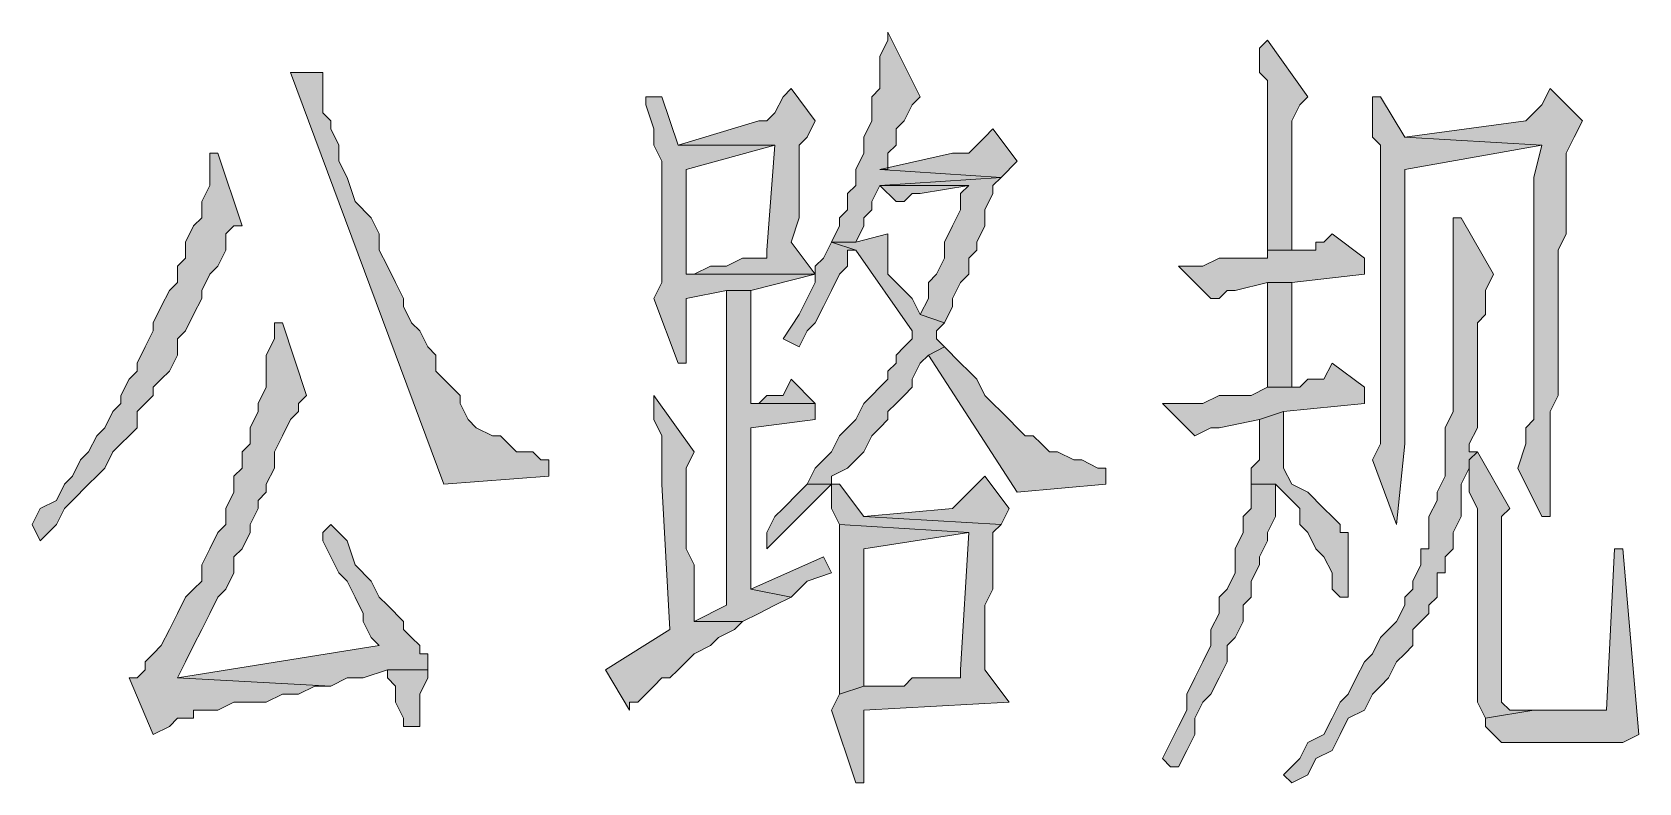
# Model space of a CAD drawing. Header units: millimetres. Extents: x 24 to 410, y 10 to 282.
# Drawn here: x 36.53 to 44.96, y 17.02 to 20.95 of the extents above; entities that cross this region are included whole.
import ezdxf

# ---------------------------------------------------------------- set-up
doc = ezdxf.new("R2010")
doc.units = ezdxf.units.MM

msp = doc.modelspace()

# ---------------------------------------------------------------- hatches: boundary and pattern name
h = msp.add_hatch(color=7)
h.dxf.hatch_style = 2
h.paths.add_polyline_path([(41.021, 20.955), (41.021, 20.912667), (40.978667, 20.828), (40.978667, 20.658667), (40.936333, 20.616333), (40.936333, 20.489333), (40.894, 20.404667), (40.894, 20.32), (40.851667, 20.235333), (40.851667, 20.150667), (40.809333, 20.108333), (40.809333, 20.023667), (40.767, 19.981333), (40.767, 19.939), (40.724667, 19.854333), (40.851667, 19.854333), (40.894, 19.939), (40.894, 19.981333), (40.936333, 20.023667), (40.936333, 20.066), (40.978667, 20.150667), (41.613667, 20.193), (40.978667, 20.235333), (41.021, 20.235333), (41.021, 20.32), (41.063333, 20.362333), (41.063333, 20.447), (41.105667, 20.489333), (41.148, 20.574), (41.190333, 20.616333)])
h = msp.add_hatch(color=7)
h.dxf.hatch_style = 2
h.paths.add_polyline_path([(43.010667, 20.912667), (42.968333, 20.870333), (42.968333, 20.743333), (43.010667, 20.701), (43.010667, 19.812), (43.137667, 19.812), (43.137667, 20.489333), (43.18, 20.574), (43.222333, 20.616333)])
h = msp.add_hatch(color=7)
h.dxf.hatch_style = 2
h.paths.add_polyline_path([(38.057667, 20.743333), (37.888333, 20.743333), (38.692667, 18.584333), (39.243, 18.626667), (39.243, 18.711333), (39.200667, 18.711333), (39.158333, 18.753667), (39.073667, 18.753667), (39.031333, 18.796), (38.989, 18.838333), (38.946667, 18.838333), (38.862, 18.880667), (38.819667, 18.923), (38.777333, 19.007667), (38.777333, 19.05), (38.735, 19.092333), (38.692667, 19.134667), (38.650333, 19.177), (38.650333, 19.261667), (38.608, 19.304), (38.565667, 19.388667), (38.523333, 19.431), (38.481, 19.515667), (38.481, 19.558), (38.438667, 19.642667), (38.396333, 19.727333), (38.354, 19.812), (38.354, 19.896667), (38.311667, 19.981333), (38.227, 20.066), (38.184667, 20.193), (38.142333, 20.277667), (38.142333, 20.362333), (38.1, 20.447), (38.1, 20.489333), (38.057667, 20.531667)])
h = msp.add_hatch(color=7)
h.dxf.hatch_style = 2
h.paths.add_polyline_path([(40.513, 20.658667), (40.470667, 20.616333), (40.428333, 20.531667), (40.386, 20.489333), (40.343667, 20.489333), (39.920333, 20.362333), (40.428333, 20.362333), (40.386, 19.812), (40.386, 19.769667), (40.301333, 19.769667), (40.259, 19.769667), (40.174333, 19.727333), (40.089667, 19.727333), (40.005, 19.685), (39.962667, 19.685), (40.64, 19.685), (40.513, 19.854333), (40.555333, 19.981333), (40.555333, 20.362333), (40.597667, 20.404667), (40.64, 20.489333)])
h = msp.add_hatch(color=7)
h.dxf.hatch_style = 2
h.paths.add_polyline_path([(44.492333, 20.658667), (44.45, 20.574), (44.407667, 20.531667), (44.365333, 20.489333), (43.730333, 20.404667), (44.45, 20.362333), (44.407667, 20.193), (44.407667, 18.923), (44.365333, 18.880667), (44.365333, 18.796), (44.323, 18.669), (44.45, 18.415), (44.492333, 18.415), (44.492333, 18.457333), (44.492333, 18.965333), (44.534667, 19.05), (44.534667, 19.812), (44.577, 19.896667), (44.577, 20.32), (44.619333, 20.404667), (44.661667, 20.489333)])
h = msp.add_hatch(color=7)
h.dxf.hatch_style = 2
h.paths.add_polyline_path([(39.835667, 20.616333), (39.751, 20.616333), (39.751, 20.574), (39.793333, 20.447), (39.793333, 20.362333), (39.835667, 20.277667), (39.835667, 19.642667), (39.793333, 19.558), (39.920333, 19.219333), (39.962667, 19.219333), (39.962667, 19.261667), (39.962667, 19.515667), (39.962667, 19.558), (40.174333, 19.600333), (40.301333, 19.600333), (40.64, 19.685), (39.962667, 19.685), (39.962667, 19.769667), (39.962667, 20.235333), (40.428333, 20.362333), (39.920333, 20.362333)])
h = msp.add_hatch(color=7)
h.dxf.hatch_style = 2
h.paths.add_polyline_path([(43.603333, 20.616333), (43.561, 20.616333), (43.561, 20.489333), (43.561, 20.404667), (43.603333, 20.362333), (43.603333, 18.796), (43.561, 18.711333), (43.688, 18.372667), (43.730333, 18.796), (43.730333, 20.235333), (44.45, 20.362333), (43.730333, 20.404667)])
h = msp.add_hatch(color=7)
h.dxf.hatch_style = 2
h.paths.add_polyline_path([(41.571333, 20.447), (41.529, 20.404667), (41.444333, 20.32), (41.359667, 20.32), (40.978667, 20.235333), (41.613667, 20.193), (41.698333, 20.277667)])
h = msp.add_hatch(color=7)
h.dxf.hatch_style = 2
h.paths.add_polyline_path([(37.507298, 20.32), (37.464965, 20.32), (37.464965, 20.235333), (37.464965, 20.150667), (37.422631, 20.066), (37.422631, 19.981333), (37.380298, 19.939), (37.337965, 19.854333), (37.337965, 19.769667), (37.295631, 19.727333), (37.295631, 19.642667), (37.253298, 19.600333), (37.210965, 19.515667), (37.168631, 19.431), (37.168631, 19.388667), (37.126298, 19.304), (37.083965, 19.219333), (37.083965, 19.177), (37.041631, 19.134667), (36.999298, 19.05), (36.999298, 19.007667), (36.956965, 18.965333), (36.914631, 18.880667), (36.872298, 18.838333), (36.829965, 18.753667), (36.787631, 18.711333), (36.745298, 18.626667), (36.702965, 18.584333), (36.660631, 18.499667), (36.575965, 18.457333), (36.533631, 18.372667), (36.575965, 18.288), (36.660631, 18.372667), (36.702965, 18.457333), (36.745298, 18.499667), (36.829965, 18.584333), (36.872298, 18.626667), (36.914631, 18.669), (36.956965, 18.753667), (36.999298, 18.796), (37.041631, 18.838333), (37.083965, 18.880667), (37.083965, 18.965333), (37.126298, 19.007667), (37.168631, 19.05), (37.168631, 19.092333), (37.210965, 19.134667), (37.253298, 19.177), (37.295631, 19.261667), (37.295631, 19.346333), (37.337965, 19.388667), (37.380298, 19.473333), (37.422631, 19.558), (37.422631, 19.600333), (37.464965, 19.685), (37.507298, 19.727333), (37.549631, 19.812), (37.549631, 19.896667), (37.591965, 19.939), (37.634298, 19.939)])
h = msp.add_hatch(color=7)
h.dxf.hatch_style = 2
h.paths.add_polyline_path([(41.613667, 20.193), (40.978667, 20.150667), (41.444333, 20.150667), (41.402, 20.108333), (41.402, 20.023667), (41.359667, 19.939), (41.317333, 19.854333), (41.317333, 19.769667), (41.275, 19.685), (41.232667, 19.642667), (41.232667, 19.558), (41.190333, 19.473333), (41.317333, 19.431), (41.359667, 19.515667), (41.359667, 19.558), (41.402, 19.642667), (41.444333, 19.685), (41.444333, 19.769667), (41.486667, 19.812), (41.486667, 19.854333), (41.529, 19.939), (41.529, 20.023667), (41.571333, 20.108333), (41.571333, 20.150667)])
h = msp.add_hatch(color=7)
h.dxf.hatch_style = 2
h.paths.add_polyline_path([(40.978667, 20.150667), (41.063333, 20.066), (41.105667, 20.066), (41.148, 20.108333), (41.190333, 20.108333), (41.444333, 20.150667)])
h = msp.add_hatch(color=7)
h.dxf.hatch_style = 2
h.paths.add_polyline_path([(44.026667, 19.981333), (43.984333, 19.981333), (43.984333, 19.939), (43.984333, 18.965333), (43.942, 18.880667), (43.942, 18.626667), (43.899667, 18.542), (43.899667, 18.499667), (43.857333, 18.415), (43.857333, 18.245667), (43.815, 18.245667), (43.815, 18.203333), (43.815, 18.161), (43.772667, 18.076333), (43.772667, 18.034), (43.730333, 17.991667), (43.730333, 17.949333), (43.688, 17.864667), (43.645667, 17.822333), (43.603333, 17.78), (43.561, 17.695333), (43.518667, 17.653), (43.476333, 17.568333), (43.434, 17.483667), (43.391667, 17.441333), (43.349333, 17.356667), (43.307, 17.272), (43.222333, 17.229667), (43.18, 17.145), (43.095333, 17.060333), (43.137667, 17.018), (43.222333, 17.060333), (43.264667, 17.145), (43.349333, 17.187333), (43.391667, 17.272), (43.434, 17.356667), (43.518667, 17.399), (43.561, 17.483667), (43.603333, 17.526), (43.645667, 17.568333), (43.688, 17.653), (43.730333, 17.695333), (43.772667, 17.737667), (43.772667, 17.822333), (43.815, 17.864667), (43.857333, 17.907), (43.857333, 17.949333), (43.899667, 17.991667), (43.899667, 18.118667), (43.942, 18.118667), (43.942, 18.203333), (43.984333, 18.245667), (43.984333, 18.330333), (44.026667, 18.415), (44.026667, 18.584333), (44.069, 18.669), (44.069, 18.711333), (44.111333, 18.753667), (44.069, 18.753667), (44.069, 18.796), (44.111333, 18.880667), (44.111333, 19.431), (44.153667, 19.473333), (44.153667, 19.600333), (44.196, 19.685)])
h = msp.add_hatch(color=7)
h.dxf.hatch_style = 2
h.paths.add_polyline_path([(41.021, 19.896667), (40.851667, 19.854333), (40.724667, 19.854333), (40.851667, 19.812), (41.148, 19.388667), (41.148, 19.346333), (41.105667, 19.304), (41.063333, 19.261667), (41.063333, 19.219333), (41.021, 19.177), (41.021, 19.134667), (40.978667, 19.092333), (40.936333, 19.05), (40.894, 19.007667), (40.851667, 18.923), (40.809333, 18.880667), (40.767, 18.838333), (40.724667, 18.753667), (40.682333, 18.711333), (40.64, 18.669), (40.597667, 18.584333), (40.724667, 18.584333), (40.724667, 18.457333), (40.767, 18.372667), (41.444333, 18.330333), (41.402, 17.610667), (41.402, 17.568333), (41.148, 17.568333), (41.105667, 17.526), (40.894, 17.526), (40.767, 17.483667), (40.724667, 17.399), (40.851667, 17.018), (40.894, 17.018), (40.894, 17.060333), (40.894, 17.399), (41.656, 17.441333), (41.529, 17.610667), (41.529, 17.949333), (41.571333, 18.034), (41.571333, 18.330333), (41.613667, 18.372667), (40.894, 18.415), (40.767, 18.584333), (40.724667, 18.584333), (40.724667, 18.626667), (40.809333, 18.669), (40.851667, 18.711333), (40.894, 18.753667), (40.936333, 18.838333), (40.978667, 18.880667), (41.021, 18.923), (41.021, 18.965333), (41.063333, 19.007667), (41.105667, 19.05), (41.148, 19.092333), (41.148, 19.134667), (41.190333, 19.219333), (41.232667, 19.261667), (41.317333, 19.304), (41.275, 19.346333), (41.275, 19.388667), (41.317333, 19.431), (41.190333, 19.473333), (41.148, 19.558), (41.105667, 19.600333), (41.063333, 19.642667), (41.021, 19.685)])
h = msp.add_hatch(color=7)
h.dxf.hatch_style = 2
h.paths.add_polyline_path([(43.349333, 19.896667), (43.307, 19.854333), (43.264667, 19.854333), (43.264667, 19.812), (43.010667, 19.812), (43.010667, 19.769667), (42.756667, 19.769667), (42.672, 19.727333), (42.545, 19.727333), (42.714333, 19.558), (42.756667, 19.558), (42.799, 19.600333), (42.841333, 19.600333), (43.010667, 19.642667), (43.137667, 19.642667), (43.518667, 19.685), (43.518667, 19.769667)])
h = msp.add_hatch(color=7)
h.dxf.hatch_style = 2
h.paths.add_polyline_path([(40.724631, 19.854333), (40.682298, 19.769667), (40.639965, 19.727333), (40.639965, 19.642667), (40.597631, 19.558), (40.555298, 19.473333), (40.470631, 19.346333), (40.555298, 19.304), (40.597631, 19.388667), (40.639965, 19.431), (40.682298, 19.515667), (40.724631, 19.600333), (40.766965, 19.685), (40.809298, 19.727333), (40.809298, 19.812), (40.851631, 19.812)])
h = msp.add_hatch(color=7)
h.dxf.hatch_style = 2
h.paths.add_polyline_path([(43.137667, 19.642667), (43.010667, 19.642667), (43.010667, 19.600333), (43.010667, 19.092333), (43.137667, 19.092333)])
h = msp.add_hatch(color=7)
h.dxf.hatch_style = 2
h.paths.add_polyline_path([(40.301333, 19.600333), (40.174333, 19.600333), (40.174333, 17.949333), (40.005, 17.864667), (40.259, 17.864667), (40.343667, 17.907), (40.428333, 17.949333), (40.513, 17.991667), (40.301333, 18.034), (40.301333, 18.880667), (40.64, 18.923), (40.64, 19.007667), (40.301333, 19.007667)])
h = msp.add_hatch(color=7)
h.dxf.hatch_style = 2
h.paths.add_polyline_path([(37.846, 19.431), (37.803667, 19.431), (37.803667, 19.346333), (37.761333, 19.261667), (37.761333, 19.092333), (37.719, 19.007667), (37.719, 18.965333), (37.676667, 18.880667), (37.676667, 18.796), (37.634333, 18.753667), (37.634333, 18.669), (37.592, 18.626667), (37.592, 18.542), (37.549667, 18.457333), (37.549667, 18.372667), (37.507333, 18.330333), (37.465, 18.245667), (37.422667, 18.161), (37.422667, 18.076333), (37.380333, 18.034), (37.338, 17.991667), (37.295667, 17.907), (37.253333, 17.822333), (37.211, 17.737667), (37.168667, 17.695333), (37.126333, 17.653), (37.126333, 17.610667), (37.084, 17.568333), (37.041667, 17.568333), (37.168667, 17.272), (37.253333, 17.314333), (37.295667, 17.356667), (37.380333, 17.356667), (37.380333, 17.399), (37.507333, 17.399), (37.592, 17.441333), (37.761333, 17.441333), (37.846, 17.483667), (37.930667, 17.483667), (38.015333, 17.526), (38.1, 17.526), (37.295667, 17.568333), (37.338, 17.653), (37.380333, 17.737667), (37.422667, 17.822333), (37.465, 17.907), (37.507333, 17.991667), (37.549667, 18.034), (37.592, 18.118667), (37.592, 18.203333), (37.634333, 18.245667), (37.676667, 18.330333), (37.676667, 18.372667), (37.719, 18.457333), (37.719, 18.499667), (37.761333, 18.542), (37.761333, 18.584333), (37.803667, 18.669), (37.803667, 18.753667), (37.846, 18.838333), (37.888333, 18.923), (37.930667, 18.965333), (37.930667, 19.007667), (37.973, 19.05)])
h = msp.add_hatch(color=7)
h.dxf.hatch_style = 2
h.paths.add_polyline_path([(41.317333, 19.304), (41.232667, 19.261667), (41.698333, 18.542), (42.164, 18.584333), (42.164, 18.669), (42.121667, 18.669), (42.037, 18.711333), (41.994667, 18.711333), (41.91, 18.753667), (41.867667, 18.753667), (41.825333, 18.796), (41.783, 18.838333), (41.740667, 18.838333), (41.698333, 18.880667), (41.656, 18.923), (41.613667, 18.965333), (41.571333, 19.007667), (41.529, 19.05), (41.486667, 19.134667), (41.444333, 19.177), (41.402, 19.219333)])
h = msp.add_hatch(color=7)
h.dxf.hatch_style = 2
h.paths.add_polyline_path([(43.349333, 19.219333), (43.307, 19.134667), (43.222333, 19.134667), (43.18, 19.092333), (43.010667, 19.092333), (42.926, 19.05), (42.756667, 19.05), (42.672, 19.007667), (42.460333, 19.007667), (42.629667, 18.838333), (42.714333, 18.880667), (42.756667, 18.880667), (42.968333, 18.923), (43.095333, 18.965333), (43.518667, 19.007667), (43.518667, 19.092333)])
h = msp.add_hatch(color=7)
h.dxf.hatch_style = 2
h.paths.add_polyline_path([(40.513, 19.134667), (40.470667, 19.05), (40.386, 19.05), (40.343667, 19.007667), (40.301333, 19.007667), (40.64, 19.007667)])
h = msp.add_hatch(color=7)
h.dxf.hatch_style = 2
h.paths.add_polyline_path([(39.793333, 19.05), (39.793333, 18.923), (39.835667, 18.838333), (39.835667, 18.584333), (39.878, 17.822333), (39.539333, 17.610667), (39.666333, 17.399), (39.666333, 17.441333), (39.708667, 17.441333), (39.751, 17.483667), (39.793333, 17.526), (39.835667, 17.568333), (39.878, 17.568333), (39.920333, 17.610667), (39.962667, 17.653), (40.005, 17.695333), (40.089667, 17.737667), (40.132, 17.78), (40.216667, 17.822333), (40.259, 17.864667), (40.005, 17.864667), (40.005, 17.907), (40.005, 18.161), (39.962667, 18.245667), (39.962667, 18.669), (40.005, 18.753667)])
h = msp.add_hatch(color=7)
h.dxf.hatch_style = 2
h.paths.add_polyline_path([(43.095333, 18.965333), (42.968333, 18.923), (42.968333, 18.711333), (42.926, 18.669), (42.926, 18.584333), (43.053, 18.584333), (43.137667, 18.499667), (43.18, 18.457333), (43.18, 18.372667), (43.222333, 18.330333), (43.264667, 18.245667), (43.307, 18.203333), (43.349333, 18.118667), (43.349333, 18.034), (43.391667, 17.991667), (43.434, 17.991667), (43.434, 18.076333), (43.434, 18.330333), (43.391667, 18.330333), (43.391667, 18.372667), (43.349333, 18.415), (43.307, 18.457333), (43.222333, 18.542), (43.137667, 18.584333), (43.095333, 18.669)])
h = msp.add_hatch(color=7)
h.dxf.hatch_style = 2
h.paths.add_polyline_path([(44.111333, 18.753667), (44.069, 18.711333), (44.069, 18.542), (44.111333, 18.457333), (44.111333, 17.441333), (44.153667, 17.356667), (44.407667, 17.399), (44.280667, 17.399), (44.238333, 17.441333), (44.238333, 18.288), (44.238333, 18.330333), (44.238333, 18.415), (44.280667, 18.457333)])
h = msp.add_hatch(color=7)
h.dxf.hatch_style = 2
h.paths.add_polyline_path([(41.529, 18.626667), (41.486667, 18.584333), (41.444333, 18.542), (41.402, 18.499667), (41.359667, 18.457333), (40.894, 18.415), (41.613667, 18.372667), (41.656, 18.457333)])
h = msp.add_hatch(color=7)
h.dxf.hatch_style = 2
h.paths.add_polyline_path([(40.597667, 18.584333), (40.555333, 18.542), (40.470667, 18.457333), (40.428333, 18.415), (40.386, 18.330333), (40.386, 18.245667), (40.470667, 18.330333), (40.513, 18.372667), (40.597667, 18.457333), (40.64, 18.499667), (40.682333, 18.542), (40.724667, 18.584333)])
h = msp.add_hatch(color=7)
h.dxf.hatch_style = 2
h.paths.add_polyline_path([(42.926035, 18.584333), (42.926035, 18.457333), (42.883702, 18.415), (42.883702, 18.330333), (42.841369, 18.245667), (42.841369, 18.118667), (42.799035, 18.034), (42.756702, 17.991667), (42.756702, 17.907), (42.714369, 17.822333), (42.714369, 17.737667), (42.672035, 17.653), (42.629702, 17.568333), (42.587369, 17.483667), (42.587369, 17.399), (42.545035, 17.314333), (42.502702, 17.229667), (42.460369, 17.145), (42.502702, 17.102667), (42.545035, 17.102667), (42.587369, 17.187333), (42.629702, 17.272), (42.629702, 17.356667), (42.672035, 17.441333), (42.714369, 17.483667), (42.756702, 17.568333), (42.799035, 17.653), (42.799035, 17.737667), (42.841369, 17.78), (42.883702, 17.864667), (42.883702, 17.949333), (42.926035, 17.991667), (42.926035, 18.076333), (42.968369, 18.161), (42.968369, 18.203333), (43.010702, 18.288), (43.010702, 18.330333), (43.053035, 18.415), (43.053035, 18.584333)])
h = msp.add_hatch(color=7)
h.dxf.hatch_style = 2
h.paths.add_polyline_path([(38.1, 18.372667), (38.057667, 18.330333), (38.057667, 18.288), (38.1, 18.203333), (38.142333, 18.118667), (38.184667, 18.076333), (38.227, 17.991667), (38.269333, 17.907), (38.269333, 17.864667), (38.311667, 17.78), (38.354, 17.737667), (37.295667, 17.568333), (38.1, 17.526), (38.184667, 17.568333), (38.269333, 17.568333), (38.396333, 17.610667), (38.608, 17.610667), (38.608, 17.653), (38.608, 17.695333), (38.565667, 17.695333), (38.565667, 17.737667), (38.523333, 17.78), (38.481, 17.822333), (38.481, 17.864667), (38.396333, 17.949333), (38.354, 17.991667), (38.311667, 18.076333), (38.227, 18.161), (38.184667, 18.288)])
h = msp.add_hatch(color=7)
h.dxf.hatch_style = 2
h.paths.add_polyline_path([(40.767035, 18.372667), (40.767035, 17.483667), (40.894035, 17.526), (40.894035, 18.245667), (41.444369, 18.330333)])
h = msp.add_hatch(color=7)
h.dxf.hatch_style = 2
h.paths.add_polyline_path([(40.682298, 18.203333), (40.301298, 18.034), (40.512965, 17.991667), (40.597631, 18.076333), (40.724631, 18.118667)])
h = msp.add_hatch(color=7)
h.dxf.hatch_style = 2
h.paths.add_polyline_path([(44.873333, 18.245667), (44.831, 18.245667), (44.788667, 17.399), (44.407667, 17.399), (44.153667, 17.356667), (44.153667, 17.314333), (44.196, 17.272), (44.238333, 17.229667), (44.873333, 17.229667), (44.958, 17.272)])
h = msp.add_hatch(color=7)
h.dxf.hatch_style = 2
h.paths.add_polyline_path([(38.607965, 17.610667), (38.396298, 17.610667), (38.396298, 17.568333), (38.438631, 17.526), (38.438631, 17.441333), (38.480965, 17.356667), (38.480965, 17.314333), (38.565631, 17.314333), (38.565631, 17.483667), (38.607965, 17.568333)])

# ---------------------------------------------------------------- linework, layer by layer
at = {"color": 7, "lineweight": 0}
for points in [[(41.021, 20.955), (41.021, 20.912667), (40.978667, 20.828), (40.978667, 20.658667), (40.936333, 20.616333), (40.936333, 20.489333), (40.894, 20.404667), (40.894, 20.32), (40.851667, 20.235333), (40.851667, 20.150667), (40.809333, 20.108333), (40.809333, 20.023667), (40.767, 19.981333), (40.767, 19.939), (40.724667, 19.854333), (40.851667, 19.854333), (40.894, 19.939), (40.894, 19.981333), (40.936333, 20.023667), (40.936333, 20.066), (40.978667, 20.150667), (41.613667, 20.193), (40.978667, 20.235333), (41.021, 20.235333), (41.021, 20.32), (41.063333, 20.362333), (41.063333, 20.447), (41.105667, 20.489333), (41.148, 20.574), (41.190333, 20.616333)], [(43.010667, 20.912667), (42.968333, 20.870333), (42.968333, 20.743333), (43.010667, 20.701), (43.010667, 19.812), (43.137667, 19.812), (43.137667, 20.489333), (43.18, 20.574), (43.222333, 20.616333)], [(38.057667, 20.743333), (37.888333, 20.743333), (38.692667, 18.584333), (39.243, 18.626667), (39.243, 18.711333), (39.200667, 18.711333), (39.158333, 18.753667), (39.073667, 18.753667), (39.031333, 18.796), (38.989, 18.838333), (38.946667, 18.838333), (38.862, 18.880667), (38.819667, 18.923), (38.777333, 19.007667), (38.777333, 19.05), (38.735, 19.092333), (38.692667, 19.134667), (38.650333, 19.177), (38.650333, 19.261667), (38.608, 19.304), (38.565667, 19.388667), (38.523333, 19.431), (38.481, 19.515667), (38.481, 19.558), (38.438667, 19.642667), (38.396333, 19.727333), (38.354, 19.812), (38.354, 19.896667), (38.311667, 19.981333), (38.227, 20.066), (38.184667, 20.193), (38.142333, 20.277667), (38.142333, 20.362333), (38.1, 20.447), (38.1, 20.489333), (38.057667, 20.531667)], [(40.513, 20.658667), (40.470667, 20.616333), (40.428333, 20.531667), (40.386, 20.489333), (40.343667, 20.489333), (39.920333, 20.362333), (40.428333, 20.362333), (40.386, 19.812), (40.386, 19.769667), (40.301333, 19.769667), (40.259, 19.769667), (40.174333, 19.727333), (40.089667, 19.727333), (40.005, 19.685), (39.962667, 19.685), (40.64, 19.685), (40.513, 19.854333), (40.555333, 19.981333), (40.555333, 20.362333), (40.597667, 20.404667), (40.64, 20.489333)], [(44.492333, 20.658667), (44.45, 20.574), (44.407667, 20.531667), (44.365333, 20.489333), (43.730333, 20.404667), (44.45, 20.362333), (44.407667, 20.193), (44.407667, 18.923), (44.365333, 18.880667), (44.365333, 18.796), (44.323, 18.669), (44.45, 18.415), (44.492333, 18.415), (44.492333, 18.457333), (44.492333, 18.965333), (44.534667, 19.05), (44.534667, 19.812), (44.577, 19.896667), (44.577, 20.32), (44.619333, 20.404667), (44.661667, 20.489333)], [(39.835667, 20.616333), (39.751, 20.616333), (39.751, 20.574), (39.793333, 20.447), (39.793333, 20.362333), (39.835667, 20.277667), (39.835667, 19.642667), (39.793333, 19.558), (39.920333, 19.219333), (39.962667, 19.219333), (39.962667, 19.261667), (39.962667, 19.515667), (39.962667, 19.558), (40.174333, 19.600333), (40.301333, 19.600333), (40.64, 19.685), (39.962667, 19.685), (39.962667, 19.769667), (39.962667, 20.235333), (40.428333, 20.362333), (39.920333, 20.362333)], [(43.603333, 20.616333), (43.561, 20.616333), (43.561, 20.489333), (43.561, 20.404667), (43.603333, 20.362333), (43.603333, 18.796), (43.561, 18.711333), (43.688, 18.372667), (43.730333, 18.796), (43.730333, 20.235333), (44.45, 20.362333), (43.730333, 20.404667)], [(41.571333, 20.447), (41.529, 20.404667), (41.444333, 20.32), (41.359667, 20.32), (40.978667, 20.235333), (41.613667, 20.193), (41.698333, 20.277667)], [(37.507298, 20.32), (37.464965, 20.32), (37.464965, 20.235333), (37.464965, 20.150667), (37.422631, 20.066), (37.422631, 19.981333), (37.380298, 19.939), (37.337965, 19.854333), (37.337965, 19.769667), (37.295631, 19.727333), (37.295631, 19.642667), (37.253298, 19.600333), (37.210965, 19.515667), (37.168631, 19.431), (37.168631, 19.388667), (37.126298, 19.304), (37.083965, 19.219333), (37.083965, 19.177), (37.041631, 19.134667), (36.999298, 19.05), (36.999298, 19.007667), (36.956965, 18.965333), (36.914631, 18.880667), (36.872298, 18.838333), (36.829965, 18.753667), (36.787631, 18.711333), (36.745298, 18.626667), (36.702965, 18.584333), (36.660631, 18.499667), (36.575965, 18.457333), (36.533631, 18.372667), (36.575965, 18.288), (36.660631, 18.372667), (36.702965, 18.457333), (36.745298, 18.499667), (36.829965, 18.584333), (36.872298, 18.626667), (36.914631, 18.669), (36.956965, 18.753667), (36.999298, 18.796), (37.041631, 18.838333), (37.083965, 18.880667), (37.083965, 18.965333), (37.126298, 19.007667), (37.168631, 19.05), (37.168631, 19.092333), (37.210965, 19.134667), (37.253298, 19.177), (37.295631, 19.261667), (37.295631, 19.346333), (37.337965, 19.388667), (37.380298, 19.473333), (37.422631, 19.558), (37.422631, 19.600333), (37.464965, 19.685), (37.507298, 19.727333), (37.549631, 19.812), (37.549631, 19.896667), (37.591965, 19.939), (37.634298, 19.939)], [(41.613667, 20.193), (40.978667, 20.150667), (41.444333, 20.150667), (41.402, 20.108333), (41.402, 20.023667), (41.359667, 19.939), (41.317333, 19.854333), (41.317333, 19.769667), (41.275, 19.685), (41.232667, 19.642667), (41.232667, 19.558), (41.190333, 19.473333), (41.317333, 19.431), (41.359667, 19.515667), (41.359667, 19.558), (41.402, 19.642667), (41.444333, 19.685), (41.444333, 19.769667), (41.486667, 19.812), (41.486667, 19.854333), (41.529, 19.939), (41.529, 20.023667), (41.571333, 20.108333), (41.571333, 20.150667)], [(40.978667, 20.150667), (41.063333, 20.066), (41.105667, 20.066), (41.148, 20.108333), (41.190333, 20.108333), (41.444333, 20.150667)], [(44.026667, 19.981333), (43.984333, 19.981333), (43.984333, 19.939), (43.984333, 18.965333), (43.942, 18.880667), (43.942, 18.626667), (43.899667, 18.542), (43.899667, 18.499667), (43.857333, 18.415), (43.857333, 18.245667), (43.815, 18.245667), (43.815, 18.203333), (43.815, 18.161), (43.772667, 18.076333), (43.772667, 18.034), (43.730333, 17.991667), (43.730333, 17.949333), (43.688, 17.864667), (43.645667, 17.822333), (43.603333, 17.78), (43.561, 17.695333), (43.518667, 17.653), (43.476333, 17.568333), (43.434, 17.483667), (43.391667, 17.441333), (43.349333, 17.356667), (43.307, 17.272), (43.222333, 17.229667), (43.18, 17.145), (43.095333, 17.060333), (43.137667, 17.018), (43.222333, 17.060333), (43.264667, 17.145), (43.349333, 17.187333), (43.391667, 17.272), (43.434, 17.356667), (43.518667, 17.399), (43.561, 17.483667), (43.603333, 17.526), (43.645667, 17.568333), (43.688, 17.653), (43.730333, 17.695333), (43.772667, 17.737667), (43.772667, 17.822333), (43.815, 17.864667), (43.857333, 17.907), (43.857333, 17.949333), (43.899667, 17.991667), (43.899667, 18.118667), (43.942, 18.118667), (43.942, 18.203333), (43.984333, 18.245667), (43.984333, 18.330333), (44.026667, 18.415), (44.026667, 18.584333), (44.069, 18.669), (44.069, 18.711333), (44.111333, 18.753667), (44.069, 18.753667), (44.069, 18.796), (44.111333, 18.880667), (44.111333, 19.431), (44.153667, 19.473333), (44.153667, 19.600333), (44.196, 19.685)], [(41.021, 19.896667), (40.851667, 19.854333), (40.724667, 19.854333), (40.851667, 19.812), (41.148, 19.388667), (41.148, 19.346333), (41.105667, 19.304), (41.063333, 19.261667), (41.063333, 19.219333), (41.021, 19.177), (41.021, 19.134667), (40.978667, 19.092333), (40.936333, 19.05), (40.894, 19.007667), (40.851667, 18.923), (40.809333, 18.880667), (40.767, 18.838333), (40.724667, 18.753667), (40.682333, 18.711333), (40.64, 18.669), (40.597667, 18.584333), (40.724667, 18.584333), (40.724667, 18.457333), (40.767, 18.372667), (41.444333, 18.330333), (41.402, 17.610667), (41.402, 17.568333), (41.148, 17.568333), (41.105667, 17.526), (40.894, 17.526), (40.767, 17.483667), (40.724667, 17.399), (40.851667, 17.018), (40.894, 17.018), (40.894, 17.060333), (40.894, 17.399), (41.656, 17.441333), (41.529, 17.610667), (41.529, 17.949333), (41.571333, 18.034), (41.571333, 18.330333), (41.613667, 18.372667), (40.894, 18.415), (40.767, 18.584333), (40.724667, 18.584333), (40.724667, 18.626667), (40.809333, 18.669), (40.851667, 18.711333), (40.894, 18.753667), (40.936333, 18.838333), (40.978667, 18.880667), (41.021, 18.923), (41.021, 18.965333), (41.063333, 19.007667), (41.105667, 19.05), (41.148, 19.092333), (41.148, 19.134667), (41.190333, 19.219333), (41.232667, 19.261667), (41.317333, 19.304), (41.275, 19.346333), (41.275, 19.388667), (41.317333, 19.431), (41.190333, 19.473333), (41.148, 19.558), (41.105667, 19.600333), (41.063333, 19.642667), (41.021, 19.685)], [(43.349333, 19.896667), (43.307, 19.854333), (43.264667, 19.854333), (43.264667, 19.812), (43.010667, 19.812), (43.010667, 19.769667), (42.756667, 19.769667), (42.672, 19.727333), (42.545, 19.727333), (42.714333, 19.558), (42.756667, 19.558), (42.799, 19.600333), (42.841333, 19.600333), (43.010667, 19.642667), (43.137667, 19.642667), (43.518667, 19.685), (43.518667, 19.769667)], [(40.724631, 19.854333), (40.682298, 19.769667), (40.639965, 19.727333), (40.639965, 19.642667), (40.597631, 19.558), (40.555298, 19.473333), (40.470631, 19.346333), (40.555298, 19.304), (40.597631, 19.388667), (40.639965, 19.431), (40.682298, 19.515667), (40.724631, 19.600333), (40.766965, 19.685), (40.809298, 19.727333), (40.809298, 19.812), (40.851631, 19.812)], [(43.137667, 19.642667), (43.010667, 19.642667), (43.010667, 19.600333), (43.010667, 19.092333), (43.137667, 19.092333)], [(40.301333, 19.600333), (40.174333, 19.600333), (40.174333, 17.949333), (40.005, 17.864667), (40.259, 17.864667), (40.343667, 17.907), (40.428333, 17.949333), (40.513, 17.991667), (40.301333, 18.034), (40.301333, 18.880667), (40.64, 18.923), (40.64, 19.007667), (40.301333, 19.007667)], [(37.846, 19.431), (37.803667, 19.431), (37.803667, 19.346333), (37.761333, 19.261667), (37.761333, 19.092333), (37.719, 19.007667), (37.719, 18.965333), (37.676667, 18.880667), (37.676667, 18.796), (37.634333, 18.753667), (37.634333, 18.669), (37.592, 18.626667), (37.592, 18.542), (37.549667, 18.457333), (37.549667, 18.372667), (37.507333, 18.330333), (37.465, 18.245667), (37.422667, 18.161), (37.422667, 18.076333), (37.380333, 18.034), (37.338, 17.991667), (37.295667, 17.907), (37.253333, 17.822333), (37.211, 17.737667), (37.168667, 17.695333), (37.126333, 17.653), (37.126333, 17.610667), (37.084, 17.568333), (37.041667, 17.568333), (37.168667, 17.272), (37.253333, 17.314333), (37.295667, 17.356667), (37.380333, 17.356667), (37.380333, 17.399), (37.507333, 17.399), (37.592, 17.441333), (37.761333, 17.441333), (37.846, 17.483667), (37.930667, 17.483667), (38.015333, 17.526), (38.1, 17.526), (37.295667, 17.568333), (37.338, 17.653), (37.380333, 17.737667), (37.422667, 17.822333), (37.465, 17.907), (37.507333, 17.991667), (37.549667, 18.034), (37.592, 18.118667), (37.592, 18.203333), (37.634333, 18.245667), (37.676667, 18.330333), (37.676667, 18.372667), (37.719, 18.457333), (37.719, 18.499667), (37.761333, 18.542), (37.761333, 18.584333), (37.803667, 18.669), (37.803667, 18.753667), (37.846, 18.838333), (37.888333, 18.923), (37.930667, 18.965333), (37.930667, 19.007667), (37.973, 19.05)], [(41.317333, 19.304), (41.232667, 19.261667), (41.698333, 18.542), (42.164, 18.584333), (42.164, 18.669), (42.121667, 18.669), (42.037, 18.711333), (41.994667, 18.711333), (41.91, 18.753667), (41.867667, 18.753667), (41.825333, 18.796), (41.783, 18.838333), (41.740667, 18.838333), (41.698333, 18.880667), (41.656, 18.923), (41.613667, 18.965333), (41.571333, 19.007667), (41.529, 19.05), (41.486667, 19.134667), (41.444333, 19.177), (41.402, 19.219333)], [(43.349333, 19.219333), (43.307, 19.134667), (43.222333, 19.134667), (43.18, 19.092333), (43.010667, 19.092333), (42.926, 19.05), (42.756667, 19.05), (42.672, 19.007667), (42.460333, 19.007667), (42.629667, 18.838333), (42.714333, 18.880667), (42.756667, 18.880667), (42.968333, 18.923), (43.095333, 18.965333), (43.518667, 19.007667), (43.518667, 19.092333)], [(40.513, 19.134667), (40.470667, 19.05), (40.386, 19.05), (40.343667, 19.007667), (40.301333, 19.007667), (40.64, 19.007667)], [(39.793333, 19.05), (39.793333, 18.923), (39.835667, 18.838333), (39.835667, 18.584333), (39.878, 17.822333), (39.539333, 17.610667), (39.666333, 17.399), (39.666333, 17.441333), (39.708667, 17.441333), (39.751, 17.483667), (39.793333, 17.526), (39.835667, 17.568333), (39.878, 17.568333), (39.920333, 17.610667), (39.962667, 17.653), (40.005, 17.695333), (40.089667, 17.737667), (40.132, 17.78), (40.216667, 17.822333), (40.259, 17.864667), (40.005, 17.864667), (40.005, 17.907), (40.005, 18.161), (39.962667, 18.245667), (39.962667, 18.669), (40.005, 18.753667)], [(43.095333, 18.965333), (42.968333, 18.923), (42.968333, 18.711333), (42.926, 18.669), (42.926, 18.584333), (43.053, 18.584333), (43.137667, 18.499667), (43.18, 18.457333), (43.18, 18.372667), (43.222333, 18.330333), (43.264667, 18.245667), (43.307, 18.203333), (43.349333, 18.118667), (43.349333, 18.034), (43.391667, 17.991667), (43.434, 17.991667), (43.434, 18.076333), (43.434, 18.330333), (43.391667, 18.330333), (43.391667, 18.372667), (43.349333, 18.415), (43.307, 18.457333), (43.222333, 18.542), (43.137667, 18.584333), (43.095333, 18.669)], [(44.111333, 18.753667), (44.069, 18.711333), (44.069, 18.542), (44.111333, 18.457333), (44.111333, 17.441333), (44.153667, 17.356667), (44.407667, 17.399), (44.280667, 17.399), (44.238333, 17.441333), (44.238333, 18.288), (44.238333, 18.330333), (44.238333, 18.415), (44.280667, 18.457333)], [(41.529, 18.626667), (41.486667, 18.584333), (41.444333, 18.542), (41.402, 18.499667), (41.359667, 18.457333), (40.894, 18.415), (41.613667, 18.372667), (41.656, 18.457333)], [(40.597667, 18.584333), (40.555333, 18.542), (40.470667, 18.457333), (40.428333, 18.415), (40.386, 18.330333), (40.386, 18.245667), (40.470667, 18.330333), (40.513, 18.372667), (40.597667, 18.457333), (40.64, 18.499667), (40.682333, 18.542), (40.724667, 18.584333)], [(42.926035, 18.584333), (42.926035, 18.457333), (42.883702, 18.415), (42.883702, 18.330333), (42.841369, 18.245667), (42.841369, 18.118667), (42.799035, 18.034), (42.756702, 17.991667), (42.756702, 17.907), (42.714369, 17.822333), (42.714369, 17.737667), (42.672035, 17.653), (42.629702, 17.568333), (42.587369, 17.483667), (42.587369, 17.399), (42.545035, 17.314333), (42.502702, 17.229667), (42.460369, 17.145), (42.502702, 17.102667), (42.545035, 17.102667), (42.587369, 17.187333), (42.629702, 17.272), (42.629702, 17.356667), (42.672035, 17.441333), (42.714369, 17.483667), (42.756702, 17.568333), (42.799035, 17.653), (42.799035, 17.737667), (42.841369, 17.78), (42.883702, 17.864667), (42.883702, 17.949333), (42.926035, 17.991667), (42.926035, 18.076333), (42.968369, 18.161), (42.968369, 18.203333), (43.010702, 18.288), (43.010702, 18.330333), (43.053035, 18.415), (43.053035, 18.584333)], [(38.1, 18.372667), (38.057667, 18.330333), (38.057667, 18.288), (38.1, 18.203333), (38.142333, 18.118667), (38.184667, 18.076333), (38.227, 17.991667), (38.269333, 17.907), (38.269333, 17.864667), (38.311667, 17.78), (38.354, 17.737667), (37.295667, 17.568333), (38.1, 17.526), (38.184667, 17.568333), (38.269333, 17.568333), (38.396333, 17.610667), (38.608, 17.610667), (38.608, 17.653), (38.608, 17.695333), (38.565667, 17.695333), (38.565667, 17.737667), (38.523333, 17.78), (38.481, 17.822333), (38.481, 17.864667), (38.396333, 17.949333), (38.354, 17.991667), (38.311667, 18.076333), (38.227, 18.161), (38.184667, 18.288)], [(40.767035, 18.372667), (40.767035, 17.483667), (40.894035, 17.526), (40.894035, 18.245667), (41.444369, 18.330333)], [(40.682298, 18.203333), (40.301298, 18.034), (40.512965, 17.991667), (40.597631, 18.076333), (40.724631, 18.118667)], [(44.873333, 18.245667), (44.831, 18.245667), (44.788667, 17.399), (44.407667, 17.399), (44.153667, 17.356667), (44.153667, 17.314333), (44.196, 17.272), (44.238333, 17.229667), (44.873333, 17.229667), (44.958, 17.272)], [(38.607965, 17.610667), (38.396298, 17.610667), (38.396298, 17.568333), (38.438631, 17.526), (38.438631, 17.441333), (38.480965, 17.356667), (38.480965, 17.314333), (38.565631, 17.314333), (38.565631, 17.483667), (38.607965, 17.568333)]]:
    msp.add_lwpolyline(points, close=True, dxfattribs=at)

doc.saveas('drawing.dxf')
